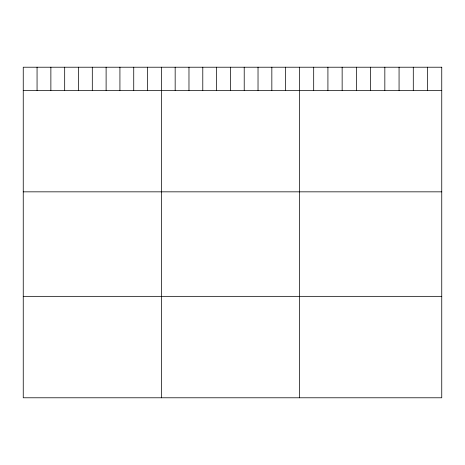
<?xml version="1.0" encoding="UTF-8"?>
<svg xmlns="http://www.w3.org/2000/svg" width="465" height="465" viewBox="0 0 465 465"><rect width="100%" height="100%" fill="white"/><g stroke="black" fill="none" stroke-linecap="round" stroke-linejoin="round"><path stroke-width="0.7" d="M23.25 90.402L441.75 90.402M23.25 191.836L441.75 191.836M23.25 296.344L441.75 296.344M427.521 67.216L427.521 90.402M413.292 67.216L413.292 90.402M399.063 67.216L399.063 90.402M384.834 67.216L384.834 90.402M370.605 67.216L370.605 90.402M356.376 67.216L356.376 90.402M342.147 67.216L342.147 90.402M327.918 67.216L327.918 90.402M313.689 67.216L313.689 90.402M299.46 67.216L299.46 397.784M285.65 67.216L285.65 90.402M271.839 67.216L271.839 90.402M258.029 67.216L258.029 90.402M244.218 67.216L244.218 90.402M230.407 67.216L230.407 90.402M216.597 67.216L216.597 90.402M202.787 67.216L202.787 90.402M188.976 67.216L188.976 90.402M175.166 67.216L175.166 90.402M161.355 67.216L161.355 397.784M147.544 67.216L147.544 90.402M133.734 67.216L133.734 90.402M119.924 67.216L119.924 90.402M106.113 67.216L106.113 90.402M92.303 67.216L92.303 90.402M78.492 67.216L78.492 90.402M64.681 67.216L64.681 90.402M50.871 67.216L50.871 90.402M37.061 67.216L37.061 90.402M441.75 67.216L23.25 67.216L23.25 397.784L441.75 397.784L441.75 67.216"/></g></svg>
